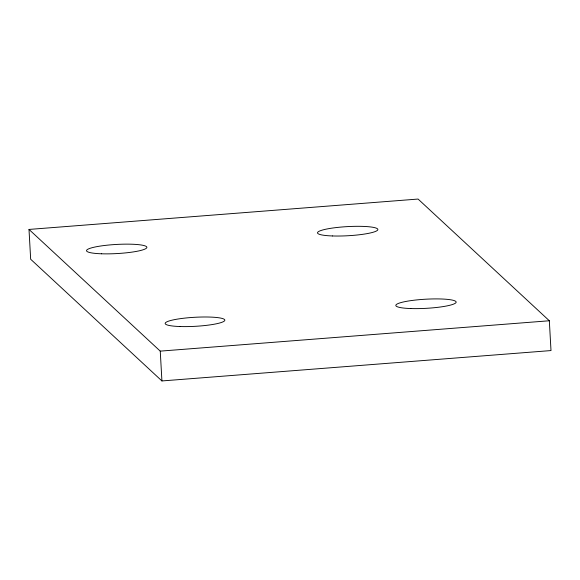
<?xml version="1.0" encoding="UTF-8"?>
<svg xmlns="http://www.w3.org/2000/svg" width="580" height="580" viewBox="0 0 580 580"><rect width="100%" height="100%" fill="white"/><g stroke="black" fill="none" stroke-linecap="round" stroke-linejoin="round"><path stroke-width="0.87" d="M29 229.433L418.078 199.056L549.332 320.762L551 350.567L161.922 380.944L30.667 259.238L29 229.433L160.254 351.132L161.922 380.944M160.254 351.132L549.332 320.762M410.778 308.546A30.203 4.567 -3.2 0 0 456.148 302.144A30.203 4.567 -3.2 0 0 411.046 300.607A30.203 4.567 -3.2 0 0 410.778 308.546M332.521 235.958A30.203 4.567 -3.2 0 0 377.855 229.542A30.203 4.567 -3.2 0 0 332.717 228.02A30.203 4.567 -3.2 0 0 332.521 235.958M101.464 253.786A30.203 4.567 -3.2 0 0 146.87 247.385A30.203 4.567 -3.2 0 0 101.812 245.84A30.203 4.567 -3.2 0 0 101.464 253.786M180.068 326.533A29.863 4.517 -3.2 0 0 224.837 320.174A29.863 4.517 -3.2 0 0 180.148 318.688A29.863 4.517 -3.2 0 0 180.068 326.533"/></g></svg>
